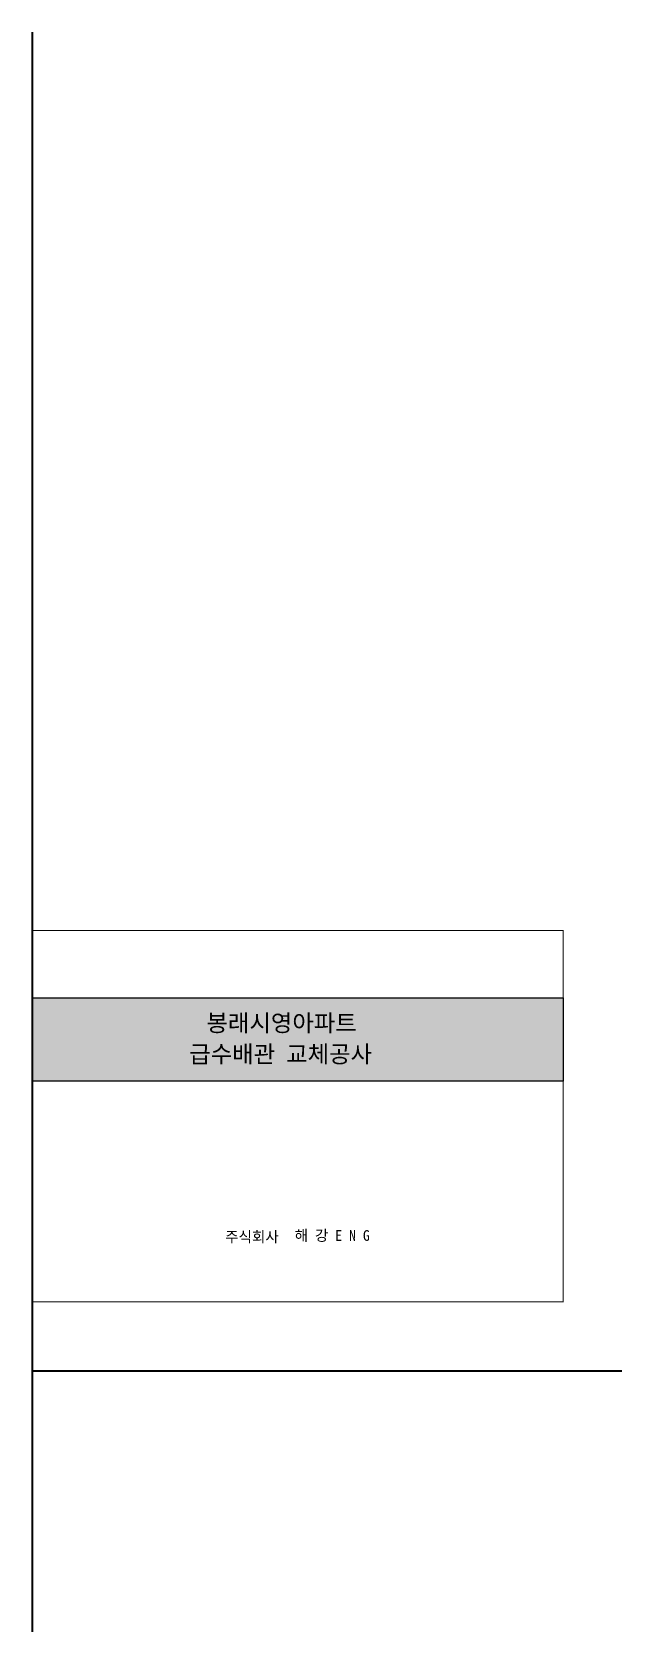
# Model space of a CAD drawing. Header units: millimetres. Extents: x 77978 to 1977917, y -128530 to 383426.
# Drawn here: x 77978 to 216156, y 3235 to 383426 of the extents above; entities that cross this region are included whole.
import ezdxf

# ---------------------------------------------------------------- set-up
doc = ezdxf.new("R2010")
doc.units = ezdxf.units.MM
doc.header["$LTSCALE"] = 20
doc.layers.get('0').update_dxf_attribs({"lineweight": 0})
doc.layers.add('TEXT', color=2, linetype='Continuous')
doc.layers.add('급수', color=3, linetype='Continuous', lineweight=30)
doc.styles.add('굴림체', font='')
doc.styles.get('굴림체').set_extended_font_data('GulimChe')

# ---------------------------------------------------------------- blocks, each defined once
blk = doc.blocks.new('G$C34523BE7')
at = {"color": 0, "const_width": 237}
blk.add_lwpolyline([(0, 0), (0, 88232), (126000, 88232), (126000, 0)], close=True, dxfattribs=at)

msp = doc.modelspace()

# ---------------------------------------------------------------- hatches: boundary and pattern name
h = msp.add_hatch(color=256)
h.set_gradient(color1=(34, 102, 185), centered=1, tint=1, name='CYLINDER')
h.paths.add_polyline_path([(78096.9, 153934), (78096.9, 134152.5), (204096.9, 134152.5), (204096.9, 153934)])

# ---------------------------------------------------------------- linework, layer by layer
msp.add_lwpolyline([(78096.9, 153934), (204096.9, 153934), (204096.9, 134152.5), (78096.9, 134152.5)], close=True)
at = {"layer": '급수', "color": 5}
for p, q in [((78096.9, 3235.1), (78096.9, 383426.4)), ((78096.9, 65293.2), (1977917.3, 65293.2))]:
    msp.add_line(p, q, dxfattribs=at)

# ---------------------------------------------------------------- block references
msp.add_blockref('G$C34523BE7', (78096.9, 81693.2))

# ---------------------------------------------------------------- texts
at = {"layer": 'TEXT', "color": 18, "true_color": 0x000000, "style": '굴림체'}
for s, p in [('봉래시영아파트', (119394, 145929.9)), ('급수배관 교체공사', (115297.6, 138524.5))]:
    msp.add_text(s, height=4062.9, dxfattribs=at).set_placement(p)
at = {"layer": 'TEXT', "color": 0, "style": '굴림체'}
for s, p in [('해 강 E N G', (140326.8, 96183.6)), ('주식회사', (123828.7, 95871.4))]:
    msp.add_text(s, height=2539.04, dxfattribs=at).set_placement(p)

doc.saveas('drawing.dxf')
